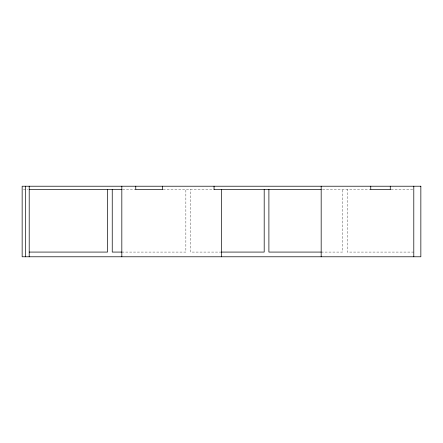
<?xml version="1.0" encoding="UTF-8"?>
<svg xmlns="http://www.w3.org/2000/svg" width="443" height="443" viewBox="0 0 443 443"><rect width="100%" height="100%" fill="white"/><g stroke="black" fill="none" stroke-linecap="round" stroke-linejoin="round"><path stroke-width="0.33" stroke-dasharray="2.21 1.66" d="M23.435 189.438L27.926 189.438M122.561 189.438L134.949 189.438M163.157 189.438L213.277 189.438M322.565 189.438L369.872 189.438M391.147 189.438L413.109 189.438M121.825 252.078L185.866 252.078L185.866 189.438M221.5 252.078L190.568 252.078L190.568 189.438M321.175 252.078L342.522 252.078L342.522 189.438M413.795 252.078L347.223 252.078L347.223 189.438"/><path stroke-width="0.66" d="M29.205 189.438L121.875 189.438M135.636 189.438L162.47 189.438M213.963 189.438L321.192 189.438M370.558 189.438L390.46 189.438M29.205 252.078L107.533 252.078L107.533 189.438M121.875 252.078L112.24 252.078L112.24 189.438M221.5 252.078L264.194 252.078L264.194 189.438M321.192 252.078L268.895 252.078L268.895 189.438M413.795 186.215L413.795 256.785M390.272 186.215L390.272 189.438M370.747 186.215L370.747 189.438M321.175 186.215L321.175 256.785M221.5 189.438L221.5 256.785M214.047 186.215L214.047 189.438M162.343 186.215L162.343 189.438M135.763 186.215L135.763 189.438M121.825 186.215L121.825 256.785M29.205 186.215L29.205 256.785M25.677 186.215L25.677 256.785M420.85 186.215L22.15 186.215L22.15 256.785L420.85 256.785L420.85 186.215"/></g></svg>
